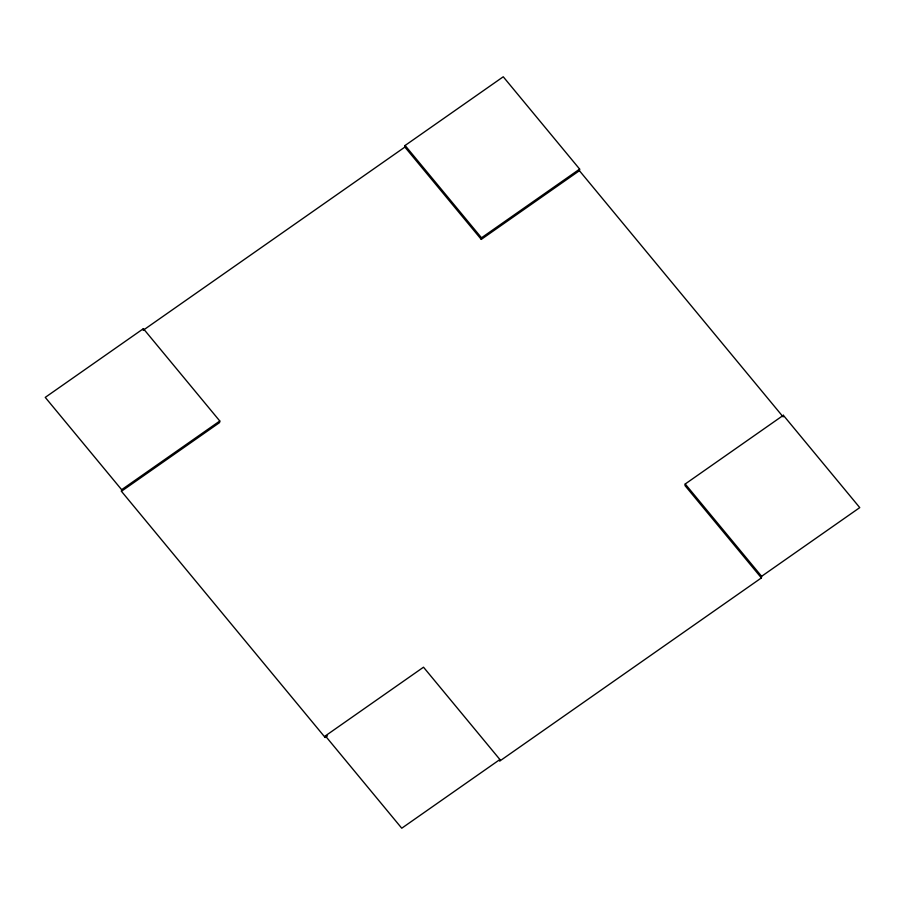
<?xml version="1.0" encoding="UTF-8"?>
<svg xmlns="http://www.w3.org/2000/svg" width="905" height="905" viewBox="0 0 905 905"><rect width="100%" height="100%" fill="white"/><g stroke="black" fill="none" stroke-linecap="round" stroke-linejoin="round"><path stroke-width="1.36" d="M327.452 735.867L325.144 737.485L121.428 491.291L219.564 422.59L219.791 421.006L143.386 328.685L143.171 330.268L404.886 147.074L405.101 145.479L503.248 76.778L579.641 169.099L579.415 170.694L481.279 239.395L404.886 147.074M121.428 491.291L121.643 489.707L219.791 421.006M325.144 737.485L325.359 735.901L423.506 667.2L499.899 759.521L499.684 761.105L761.388 577.91L761.614 576.315L859.75 507.615L783.357 415.293L685.209 483.994L684.995 485.589L761.388 577.91M481.279 239.395L481.494 237.8L579.641 169.099M783.357 415.293L783.142 416.888L579.415 170.694M143.386 328.685L45.25 397.385L121.643 489.707M499.899 759.521L401.752 828.222L325.359 735.901M405.101 145.479L481.494 237.8M685.209 483.994L761.614 576.315"/></g></svg>
